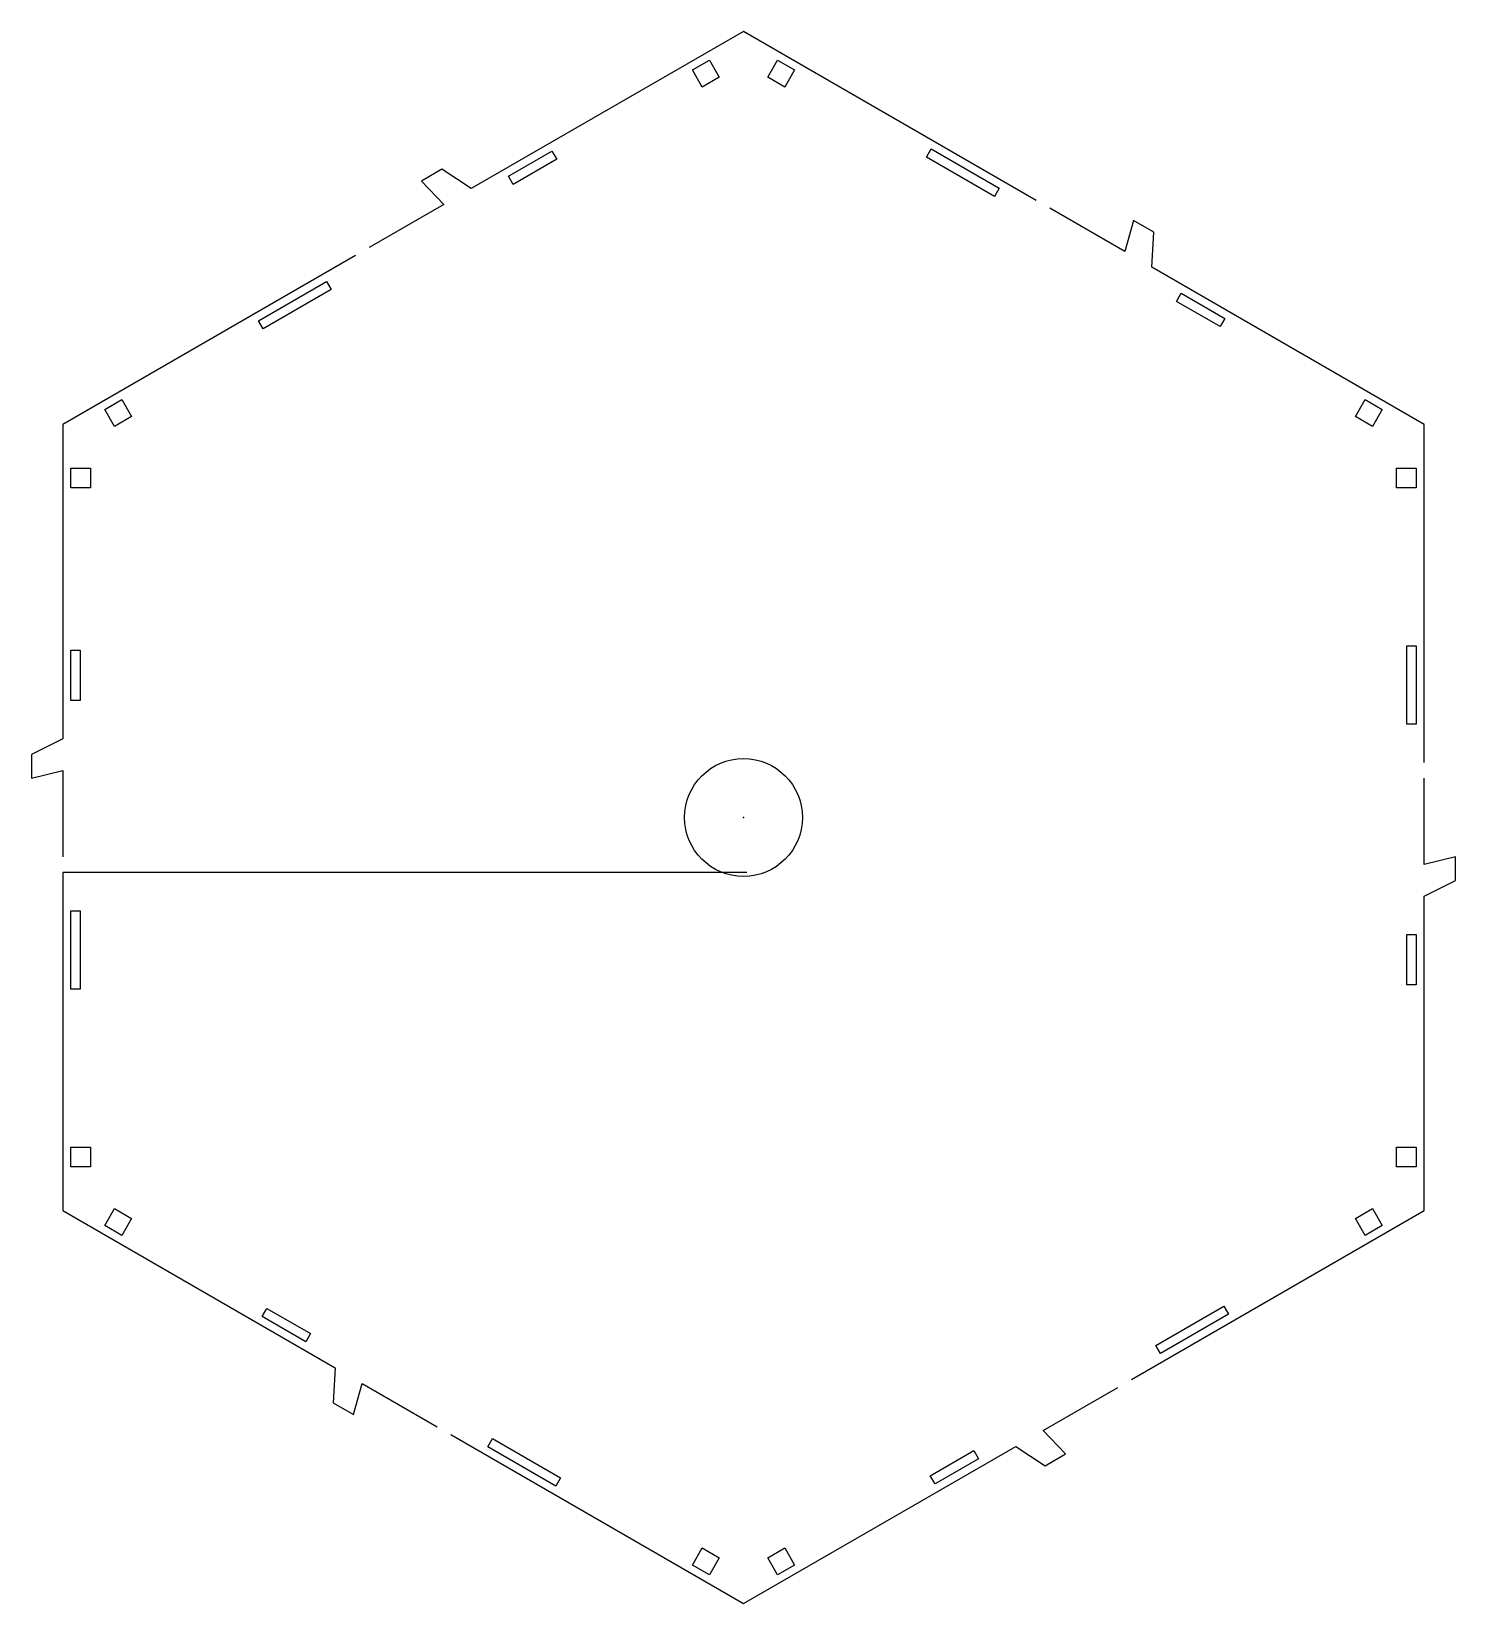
# Model space of a CAD drawing. Header units: millimetres. Extents: x -91 to 91, y -100 to 100.
import ezdxf

# ---------------------------------------------------------------- set-up
doc = ezdxf.new("R2010")
doc.units = ezdxf.units.MM
doc.layers.get('0').update_dxf_attribs({"linetype": 'CONTINUOUS'})

msp = doc.modelspace()

# ---------------------------------------------------------------- linework, layer by layer
for p, q in [((0, 100), (-34.64, 80)), ((37.24, 78.5), (0, 100)), ((-38.37, 82.46), (-40.97, 80.96)), ((-34.64, 80), (-38.37, 82.46)), ((-40.97, 80.96), (-38.11, 78)), ((-38.11, 78), (-47.63, 72.5)), ((48.5, 72), (38.97, 77.5)), ((49.63, 75.96), (48.5, 72)), ((52.23, 74.46), (49.63, 75.96)), ((51.96, 70), (52.23, 74.46)), ((-49.36, 71.5), (-86.6, 50)), ((86.6, 50), (51.96, 70)), ((86.6, 7), (86.6, 50)), ((-86.6, 50), (-86.6, 10)), ((-86.6, 10), (-90.6, 8)), ((-90.6, 8), (-90.6, 5)), ((-90.6, 5), (-86.6, 6)), ((-86.6, 6), (-86.6, -5)), ((86.6, -6), (86.6, 5)), ((90.6, -5), (86.6, -6)), ((90.6, -8), (90.6, -5)), ((0.41, -7), (-86.6, -7)), ((-86.6, -7), (-86.6, -50)), ((86.6, -10), (90.6, -8)), ((86.6, -50), (86.6, -10)), ((49.36, -71.5), (86.6, -50)), ((-86.6, -50), (-51.96, -70)), ((-51.96, -70), (-52.23, -74.46)), ((-49.63, -75.96), (-48.5, -72)), ((-48.5, -72), (-38.97, -77.5)), ((38.11, -78), (47.63, -72.5)), ((-52.23, -74.46), (-49.63, -75.96)), ((40.97, -80.96), (38.11, -78)), ((-37.24, -78.5), (0, -100)), ((0, -100), (34.64, -80)), ((34.64, -80), (38.37, -82.46)), ((38.37, -82.46), (40.97, -80.96))]:
    msp.add_line(p, q)
for points in [[(-4.33, 96.35), (-3.08, 94.18), (-5.25, 92.93), (-6.5, 95.1)], [(6.5, 95.1), (5.25, 92.93), (3.08, 94.18), (4.33, 96.35)], [(-29.91, 81.57), (-24.37, 84.77), (-23.77, 83.74), (-29.31, 80.54)], [(31.93, 79.02), (23.27, 84.02), (23.87, 85.06), (32.53, 80.06)], [(-61.13, 62.17), (-61.73, 63.2), (-53.07, 68.2), (-52.47, 67.17)], [(55.69, 66.69), (61.23, 63.49), (60.63, 62.45), (55.09, 65.65)], [(-79.11, 53.17), (-77.86, 51.01), (-80.02, 49.76), (-81.27, 51.92)], [(79.11, 53.17), (81.27, 51.92), (80.02, 49.76), (77.86, 51.01)], [(-85.6, 44.42), (-83.1, 44.42), (-83.1, 41.92), (-85.6, 41.92)], [(85.6, 41.92), (83.1, 41.92), (83.1, 44.42), (85.6, 44.42)], [(-85.6, 14.88), (-85.6, 21.28), (-84.4, 21.28), (-84.4, 14.88)], [(84.4, 21.86), (85.6, 21.86), (85.6, 11.86), (84.4, 11.86)], [(-84.4, -21.86), (-85.6, -21.86), (-85.6, -11.86), (-84.4, -11.86)], [(85.6, -14.88), (85.6, -21.28), (84.4, -21.28), (84.4, -14.88)], [(-85.6, -41.92), (-83.1, -41.92), (-83.1, -44.42), (-85.6, -44.42)], [(85.6, -44.42), (83.1, -44.42), (83.1, -41.92), (85.6, -41.92)], [(-81.27, -51.92), (-80.02, -49.76), (-77.86, -51.01), (-79.11, -53.17)], [(79.11, -53.17), (77.86, -51.01), (80.02, -49.76), (81.27, -51.92)], [(-55.69, -66.69), (-61.23, -63.49), (-60.63, -62.45), (-55.09, -65.65)], [(61.13, -62.17), (61.73, -63.2), (53.07, -68.2), (52.47, -67.17)], [(-23.27, -84.02), (-23.87, -85.06), (-32.53, -80.06), (-31.93, -79.02)], [(29.31, -80.54), (29.91, -81.57), (24.37, -84.77), (23.77, -83.74)], [(-6.5, -95.1), (-5.25, -92.93), (-3.08, -94.18), (-4.33, -96.35)], [(4.33, -96.35), (3.08, -94.18), (5.25, -92.93), (6.5, -95.1)]]:
    msp.add_lwpolyline(points, close=True)
msp.add_circle((0, 0), 7.5)
msp.add_point((0, 0))

doc.saveas('drawing.dxf')
